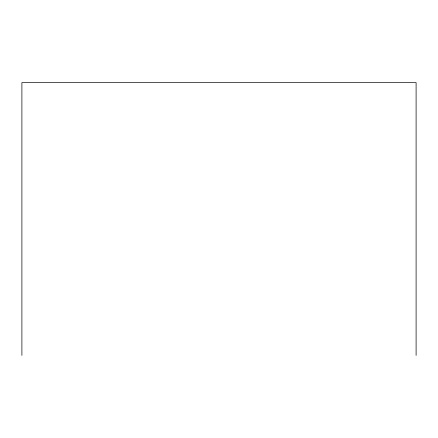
<?xml version="1.0" encoding="UTF-8"?>
<svg xmlns="http://www.w3.org/2000/svg" width="438" height="438" viewBox="0 0 438 438"><rect width="100%" height="100%" fill="white"/><g stroke="black" fill="none" stroke-linecap="round" stroke-linejoin="round"><path stroke-width="0.66" d="M416.1 355.404L416.1 82.596L21.9 82.596L21.9 355.404"/></g></svg>
